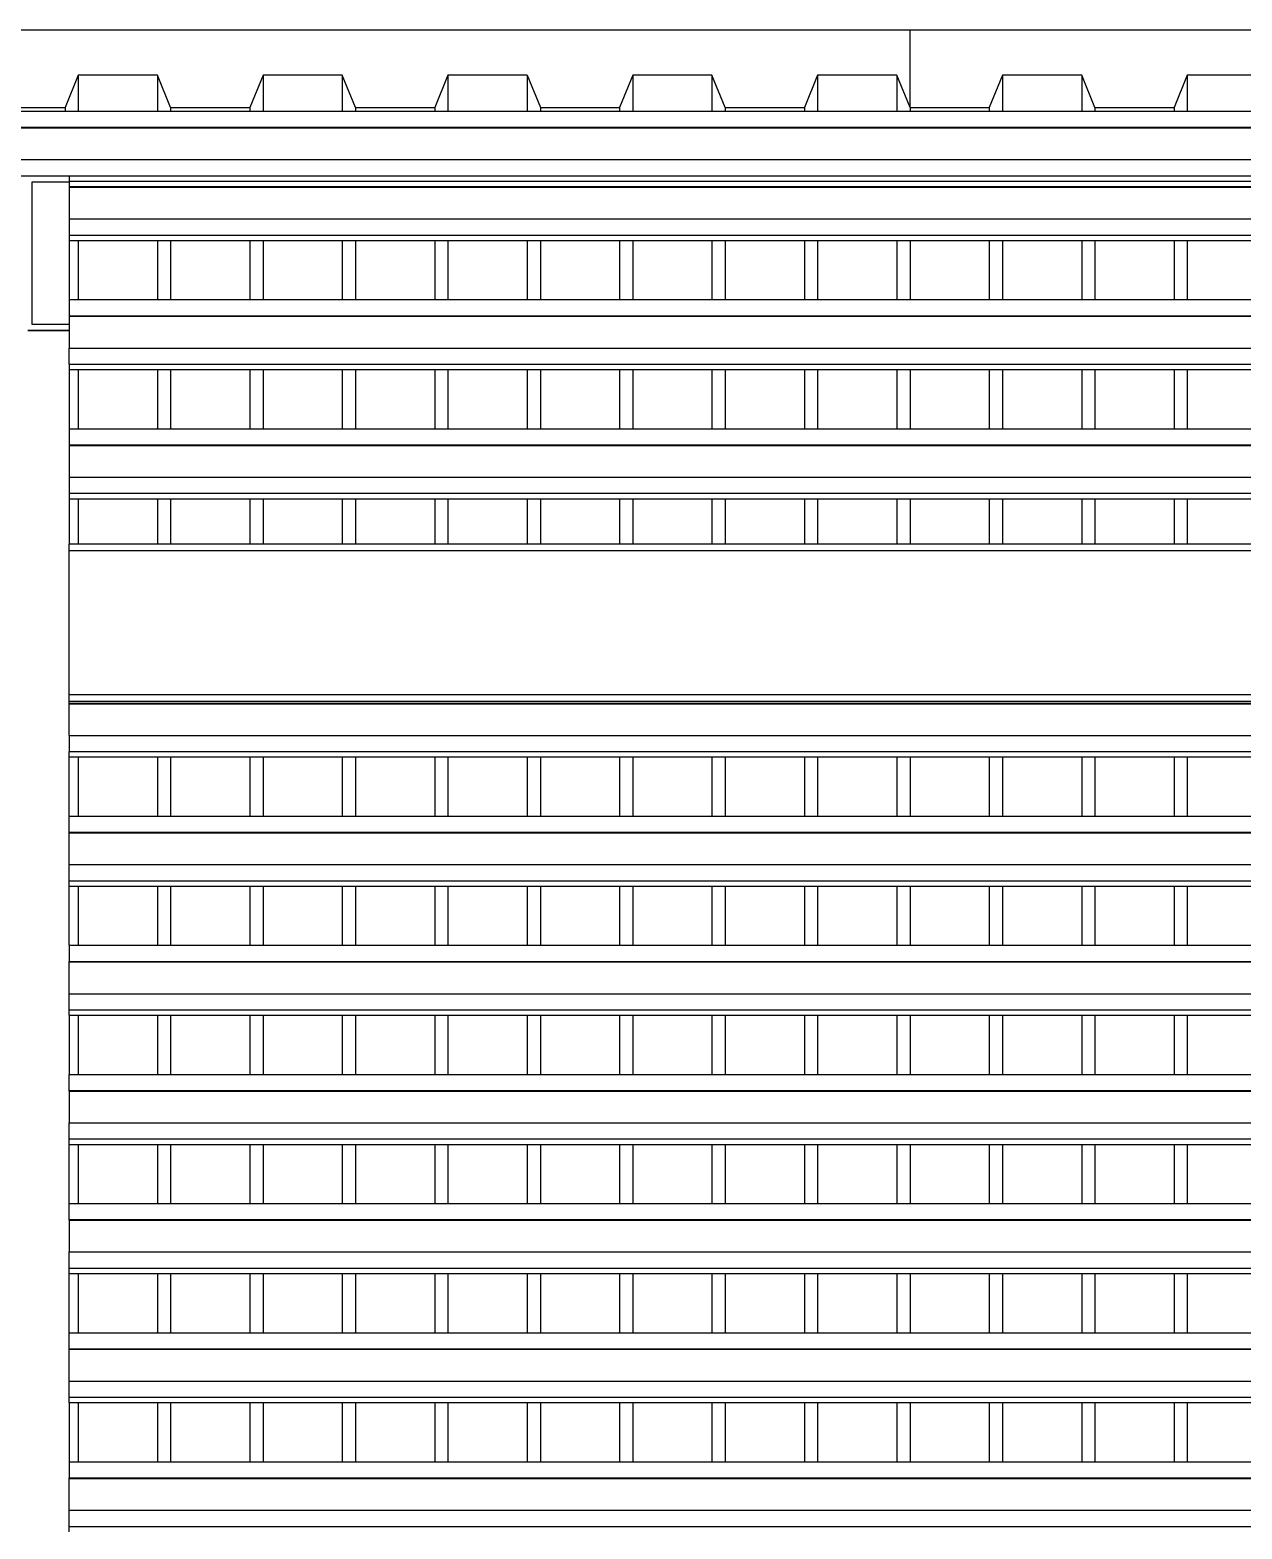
# Model space of a CAD drawing. Extents: x -101 to 101, y -14 to 18.
# Drawn here: x -58.902 to -57.051, y 10.178 to 12.469 of the extents above; entities that cross this region are included whole.
import ezdxf

# ---------------------------------------------------------------- set-up
doc = ezdxf.new("R2010")
doc.units = 0
doc.layers.get('0').update_dxf_attribs({"linetype": 'CONTINUOUS'})

msp = doc.modelspace()

# ---------------------------------------------------------------- linework, layer by layer
for p, q in [((-60.6643, 12.4686), (-57.5577, 12.4686)), ((-57.5577, 12.3502), (-57.5577, 12.4686)), ((-57.5577, 12.4686), (-54.4512, 12.4686)), ((-58.8286, 12.3995), (-58.8487, 12.3502)), ((-58.8286, 12.3995), (-58.8286, 12.3446)), ((-58.7075, 12.3995), (-58.8286, 12.3995)), ((-58.7075, 12.3995), (-58.7075, 12.3446)), ((-58.6874, 12.3502), (-58.7075, 12.3995)), ((-58.5462, 12.3995), (-58.5663, 12.3502)), ((-58.5462, 12.3995), (-58.5462, 12.3446)), ((-58.4251, 12.3995), (-58.5462, 12.3995)), ((-58.4251, 12.3995), (-58.4251, 12.3446)), ((-58.405, 12.3502), (-58.4251, 12.3995)), ((-58.2637, 12.3995), (-58.2839, 12.3502)), ((-58.2637, 12.3995), (-58.2637, 12.3446)), ((-58.1427, 12.3995), (-58.2637, 12.3995)), ((-58.1427, 12.3995), (-58.1427, 12.3446)), ((-58.1427, 12.3995), (-58.1225, 12.3502)), ((-57.9813, 12.3995), (-58.0015, 12.3502)), ((-57.8603, 12.3995), (-57.9813, 12.3995)), ((-57.9813, 12.3995), (-57.9813, 12.3446)), ((-57.8401, 12.3502), (-57.8603, 12.3995)), ((-57.8603, 12.3995), (-57.8603, 12.3446)), ((-57.6989, 12.3995), (-57.7191, 12.3502)), ((-57.5779, 12.3995), (-57.6989, 12.3995)), ((-57.6989, 12.3995), (-57.6989, 12.3446)), ((-57.5577, 12.3502), (-57.5779, 12.3995)), ((-57.5779, 12.3995), (-57.5779, 12.3446)), ((-57.4165, 12.3995), (-57.4367, 12.3502)), ((-57.4165, 12.3995), (-57.4165, 12.3446)), ((-57.2955, 12.3995), (-57.4165, 12.3995)), ((-57.2955, 12.3995), (-57.2955, 12.3446)), ((-57.2753, 12.3502), (-57.2955, 12.3995)), ((-57.1341, 12.3995), (-57.1543, 12.3502)), ((-57.1341, 12.3995), (-57.1341, 12.3446)), ((-57.0131, 12.3995), (-57.1341, 12.3995)), ((-58.9698, 12.3502), (-58.8487, 12.3502)), ((-58.9698, 12.3446), (-58.8487, 12.3446)), ((-58.8487, 12.3502), (-58.8487, 12.3446)), ((-58.8487, 12.3446), (-58.8286, 12.3446)), ((-58.8286, 12.3446), (-58.7075, 12.3446)), ((-58.7075, 12.3446), (-58.6874, 12.3446)), ((-58.6874, 12.3502), (-58.6874, 12.3446)), ((-58.6874, 12.3502), (-58.5663, 12.3502)), ((-58.6874, 12.3446), (-58.5663, 12.3446)), ((-58.5663, 12.3502), (-58.5663, 12.3446)), ((-58.5663, 12.3446), (-58.5462, 12.3446)), ((-58.5462, 12.3446), (-58.4251, 12.3446)), ((-58.4251, 12.3446), (-58.405, 12.3446)), ((-58.405, 12.3502), (-58.405, 12.3446)), ((-58.405, 12.3502), (-58.2839, 12.3502)), ((-58.405, 12.3446), (-58.2839, 12.3446)), ((-58.2839, 12.3502), (-58.2839, 12.3446)), ((-58.2839, 12.3446), (-58.2637, 12.3446)), ((-58.2637, 12.3446), (-58.1427, 12.3446)), ((-58.1427, 12.3446), (-58.1225, 12.3446)), ((-58.1225, 12.3502), (-58.1225, 12.3446)), ((-58.1225, 12.3502), (-58.0015, 12.3502)), ((-58.1225, 12.3446), (-58.0015, 12.3446)), ((-58.0015, 12.3502), (-58.0015, 12.3446)), ((-58.0015, 12.3446), (-57.9813, 12.3446)), ((-57.9813, 12.3446), (-57.8603, 12.3446)), ((-57.8603, 12.3446), (-57.8401, 12.3446)), ((-57.8401, 12.3502), (-57.7191, 12.3502)), ((-57.8401, 12.3502), (-57.8401, 12.3446)), ((-57.8401, 12.3446), (-57.7191, 12.3446)), ((-57.7191, 12.3502), (-57.7191, 12.3446)), ((-57.7191, 12.3446), (-57.6989, 12.3446)), ((-57.6989, 12.3446), (-57.5779, 12.3446)), ((-57.5779, 12.3446), (-57.5577, 12.3446)), ((-57.5577, 12.3502), (-57.5577, 12.3446)), ((-57.5577, 12.3502), (-57.4367, 12.3502)), ((-57.5577, 12.3446), (-57.4367, 12.3446)), ((-57.4367, 12.3502), (-57.4367, 12.3446)), ((-57.4367, 12.3446), (-57.4165, 12.3446)), ((-57.4165, 12.3446), (-57.2955, 12.3446)), ((-57.2955, 12.3446), (-57.2753, 12.3446)), ((-57.2753, 12.3502), (-57.2753, 12.3446)), ((-57.2753, 12.3502), (-57.1543, 12.3502)), ((-57.2753, 12.3446), (-57.1543, 12.3446)), ((-57.1543, 12.3502), (-57.1543, 12.3446)), ((-57.1543, 12.3446), (-57.1341, 12.3446)), ((-57.1341, 12.3446), (-57.0131, 12.3446)), ((-69.1468, 12.3199), (-51.4623, 12.3199)), ((-69.1468, 12.3191), (-51.4623, 12.3191)), ((-69.1468, 12.2706), (-51.4623, 12.2706)), ((-58.9623, 12.2459), (-58.8423, 12.2459)), ((-58.8423, 12.2363), (-58.8992, 12.2363)), ((-58.8992, 12.2363), (-58.8992, 12.0189)), ((-58.8423, 12.2459), (-55.2123, 12.2459)), ((-58.8423, 12.2459), (-58.8423, 12.2377)), ((-58.8423, 12.2377), (-55.2123, 12.2377)), ((-58.8423, 12.2377), (-58.8423, 12.2363)), ((-58.8423, 12.2363), (-58.8423, 12.2292)), ((-58.8423, 12.2292), (-55.2123, 12.2292)), ((-58.8423, 12.2292), (-58.8423, 12.2284)), ((-58.8423, 12.2284), (-55.2123, 12.2284)), ((-58.8423, 12.2284), (-58.8423, 12.1799)), ((-58.8423, 12.1799), (-55.2123, 12.1799)), ((-58.8423, 12.1799), (-58.8423, 12.1552)), ((-58.8423, 12.1552), (-55.2123, 12.1552)), ((-58.8423, 12.1552), (-58.8423, 12.147)), ((-58.8423, 12.147), (-58.8286, 12.147)), ((-58.8423, 12.147), (-58.8423, 12.0566)), ((-58.8286, 12.147), (-58.8286, 12.0566)), ((-58.8286, 12.147), (-58.7075, 12.147)), ((-58.7075, 12.147), (-58.7075, 12.0566)), ((-58.7075, 12.147), (-58.6874, 12.147)), ((-58.6874, 12.147), (-58.6874, 12.0566)), ((-58.6874, 12.147), (-58.5663, 12.147)), ((-58.5663, 12.147), (-58.5663, 12.0566)), ((-58.5663, 12.147), (-58.5462, 12.147)), ((-58.5462, 12.147), (-58.5462, 12.0566)), ((-58.5462, 12.147), (-58.4251, 12.147)), ((-58.4251, 12.147), (-58.4251, 12.0566)), ((-58.4251, 12.147), (-58.405, 12.147)), ((-58.405, 12.147), (-58.405, 12.0566)), ((-58.405, 12.147), (-58.2839, 12.147)), ((-58.2839, 12.147), (-58.2839, 12.0566)), ((-58.2839, 12.147), (-58.2637, 12.147)), ((-58.2637, 12.147), (-58.2637, 12.0566)), ((-58.2637, 12.147), (-58.1427, 12.147)), ((-58.1427, 12.147), (-58.1427, 12.0566)), ((-58.1427, 12.147), (-58.1225, 12.147)), ((-58.1225, 12.147), (-58.1225, 12.0566)), ((-58.1225, 12.147), (-58.0015, 12.147)), ((-58.0015, 12.147), (-58.0015, 12.0566)), ((-58.0015, 12.147), (-57.9813, 12.147)), ((-57.9813, 12.147), (-57.9813, 12.0566)), ((-57.9813, 12.147), (-57.8603, 12.147)), ((-57.8603, 12.147), (-57.8603, 12.0566)), ((-57.8603, 12.147), (-57.8401, 12.147)), ((-57.8401, 12.147), (-57.8401, 12.0566)), ((-57.8401, 12.147), (-57.7191, 12.147)), ((-57.7191, 12.147), (-57.7191, 12.0566)), ((-57.7191, 12.147), (-57.6989, 12.147)), ((-57.6989, 12.147), (-57.6989, 12.0566)), ((-57.6989, 12.147), (-57.5779, 12.147)), ((-57.5779, 12.147), (-57.5779, 12.0566)), ((-57.5779, 12.147), (-57.5577, 12.147)), ((-57.5577, 12.147), (-57.5577, 12.0566)), ((-57.5577, 12.147), (-57.4367, 12.147)), ((-57.4367, 12.147), (-57.4367, 12.0566)), ((-57.4367, 12.147), (-57.4165, 12.147)), ((-57.4165, 12.147), (-57.4165, 12.0566)), ((-57.4165, 12.147), (-57.2955, 12.147)), ((-57.2955, 12.147), (-57.2955, 12.0566)), ((-57.2955, 12.147), (-57.2753, 12.147)), ((-57.2753, 12.147), (-57.2753, 12.0566)), ((-57.2753, 12.147), (-57.1543, 12.147)), ((-57.1543, 12.147), (-57.1543, 12.0566)), ((-57.1543, 12.147), (-57.1341, 12.147)), ((-57.1341, 12.147), (-57.1341, 12.0566)), ((-57.1341, 12.147), (-57.0131, 12.147)), ((-58.8423, 12.0566), (-58.8286, 12.0566)), ((-58.8423, 12.0566), (-58.8423, 12.0319)), ((-58.8286, 12.0566), (-58.7075, 12.0566)), ((-58.7075, 12.0566), (-58.6874, 12.0566)), ((-58.6874, 12.0566), (-58.5663, 12.0566)), ((-58.5663, 12.0566), (-58.5462, 12.0566)), ((-58.5462, 12.0566), (-58.4251, 12.0566)), ((-58.4251, 12.0566), (-58.405, 12.0566)), ((-58.405, 12.0566), (-58.2839, 12.0566)), ((-58.2839, 12.0566), (-58.2637, 12.0566)), ((-58.2637, 12.0566), (-58.1427, 12.0566)), ((-58.1427, 12.0566), (-58.1225, 12.0566)), ((-58.1225, 12.0566), (-58.0015, 12.0566)), ((-58.0015, 12.0566), (-57.9813, 12.0566)), ((-57.9813, 12.0566), (-57.8603, 12.0566)), ((-57.8603, 12.0566), (-57.8401, 12.0566)), ((-57.8401, 12.0566), (-57.7191, 12.0566)), ((-57.7191, 12.0566), (-57.6989, 12.0566)), ((-57.6989, 12.0566), (-57.5779, 12.0566)), ((-57.5779, 12.0566), (-57.5577, 12.0566)), ((-57.5577, 12.0566), (-57.4367, 12.0566)), ((-57.4367, 12.0566), (-57.4165, 12.0566)), ((-57.4165, 12.0566), (-57.2955, 12.0566)), ((-57.2955, 12.0566), (-57.2753, 12.0566)), ((-57.2753, 12.0566), (-57.1543, 12.0566)), ((-57.1543, 12.0566), (-57.1341, 12.0566)), ((-57.1341, 12.0566), (-57.0131, 12.0566)), ((-58.8423, 12.0319), (-55.2123, 12.0319)), ((-58.8423, 12.0319), (-58.8423, 12.0311)), ((-58.8423, 12.0311), (-55.2123, 12.0311)), ((-58.8423, 12.0311), (-58.8423, 12.0189)), ((-58.8992, 12.0092), (-58.9054, 12.0092)), ((-58.8992, 12.0089), (-58.9054, 12.0089)), ((-58.8992, 12.0189), (-58.8423, 12.0189)), ((-58.8992, 12.0092), (-58.8992, 12.0089)), ((-58.8423, 12.0092), (-58.8992, 12.0092)), ((-58.8423, 12.0089), (-58.8992, 12.0089)), ((-58.8423, 12.0189), (-58.8423, 12.0092)), ((-58.8423, 12.0092), (-58.8423, 12.0089)), ((-58.8423, 12.0089), (-58.8423, 12.009)), ((-58.8423, 12.0089), (-58.8423, 11.9826)), ((-58.8423, 11.9826), (-55.2123, 11.9826)), ((-58.8423, 11.9579), (-58.8423, 11.9826)), ((-58.8423, 11.9579), (-55.2123, 11.9579)), ((-58.8423, 11.9579), (-58.8423, 11.9497)), ((-58.8423, 11.9497), (-58.8286, 11.9497)), ((-58.8423, 11.9497), (-58.8423, 11.8593)), ((-58.8286, 11.9497), (-58.8286, 11.8593)), ((-58.8286, 11.9497), (-58.7075, 11.9497)), ((-58.7075, 11.9497), (-58.7075, 11.8593)), ((-58.7075, 11.9497), (-58.6874, 11.9497)), ((-58.6874, 11.9497), (-58.6874, 11.8593)), ((-58.6874, 11.9497), (-58.5663, 11.9497)), ((-58.5663, 11.9497), (-58.5663, 11.8593)), ((-58.5663, 11.9497), (-58.5462, 11.9497)), ((-58.5462, 11.9497), (-58.5462, 11.8593)), ((-58.5462, 11.9497), (-58.4251, 11.9497)), ((-58.4251, 11.9497), (-58.4251, 11.8593)), ((-58.4251, 11.9497), (-58.405, 11.9497)), ((-58.405, 11.9497), (-58.405, 11.8593)), ((-58.405, 11.9497), (-58.2839, 11.9497)), ((-58.2839, 11.9497), (-58.2839, 11.8593)), ((-58.2839, 11.9497), (-58.2637, 11.9497)), ((-58.2637, 11.9497), (-58.2637, 11.8593)), ((-58.2637, 11.9497), (-58.1427, 11.9497)), ((-58.1427, 11.9497), (-58.1427, 11.8593)), ((-58.1427, 11.9497), (-58.1225, 11.9497)), ((-58.1225, 11.9497), (-58.1225, 11.8593)), ((-58.1225, 11.9497), (-58.0015, 11.9497)), ((-58.0015, 11.9497), (-58.0015, 11.8593)), ((-58.0015, 11.9497), (-57.9813, 11.9497)), ((-57.9813, 11.9497), (-57.9813, 11.8593)), ((-57.9813, 11.9497), (-57.8603, 11.9497)), ((-57.8603, 11.9497), (-57.8603, 11.8593)), ((-57.8603, 11.9497), (-57.8401, 11.9497)), ((-57.8401, 11.9497), (-57.8401, 11.8593)), ((-57.8401, 11.9497), (-57.7191, 11.9497)), ((-57.7191, 11.9497), (-57.7191, 11.8593)), ((-57.7191, 11.9497), (-57.6989, 11.9497)), ((-57.6989, 11.9497), (-57.6989, 11.8593)), ((-57.6989, 11.9497), (-57.5779, 11.9497)), ((-57.5779, 11.9497), (-57.5779, 11.8593)), ((-57.5779, 11.9497), (-57.5577, 11.9497)), ((-57.5577, 11.9497), (-57.5577, 11.8593)), ((-57.5577, 11.9497), (-57.4367, 11.9497)), ((-57.4367, 11.9497), (-57.4367, 11.8593)), ((-57.4367, 11.9497), (-57.4165, 11.9497)), ((-57.4165, 11.9497), (-57.4165, 11.8593)), ((-57.4165, 11.9497), (-57.2955, 11.9497)), ((-57.2955, 11.9497), (-57.2955, 11.8593)), ((-57.2955, 11.9497), (-57.2753, 11.9497)), ((-57.2753, 11.9497), (-57.2753, 11.8593)), ((-57.2753, 11.9497), (-57.1543, 11.9497)), ((-57.1543, 11.9497), (-57.1543, 11.8593)), ((-57.1543, 11.9497), (-57.1341, 11.9497)), ((-57.1341, 11.9497), (-57.1341, 11.8593)), ((-57.1341, 11.9497), (-57.0131, 11.9497)), ((-58.8423, 11.8593), (-58.8286, 11.8593)), ((-58.8423, 11.8593), (-58.8423, 11.8346)), ((-58.8286, 11.8593), (-58.7075, 11.8593)), ((-58.7075, 11.8593), (-58.6874, 11.8593)), ((-58.6874, 11.8593), (-58.5663, 11.8593)), ((-58.5663, 11.8593), (-58.5462, 11.8593)), ((-58.5462, 11.8593), (-58.4251, 11.8593)), ((-58.4251, 11.8593), (-58.405, 11.8593)), ((-58.405, 11.8593), (-58.2839, 11.8593)), ((-58.2839, 11.8593), (-58.2637, 11.8593)), ((-58.2637, 11.8593), (-58.1427, 11.8593)), ((-58.1427, 11.8593), (-58.1225, 11.8593)), ((-58.1225, 11.8593), (-58.0015, 11.8593)), ((-58.0015, 11.8593), (-57.9813, 11.8593)), ((-57.9813, 11.8593), (-57.8603, 11.8593)), ((-57.8603, 11.8593), (-57.8401, 11.8593)), ((-57.8401, 11.8593), (-57.7191, 11.8593)), ((-57.7191, 11.8593), (-57.6989, 11.8593)), ((-57.6989, 11.8593), (-57.5779, 11.8593)), ((-57.5779, 11.8593), (-57.5577, 11.8593)), ((-57.5577, 11.8593), (-57.4367, 11.8593)), ((-57.4367, 11.8593), (-57.4165, 11.8593)), ((-57.4165, 11.8593), (-57.2955, 11.8593)), ((-57.2955, 11.8593), (-57.2753, 11.8593)), ((-57.2753, 11.8593), (-57.1543, 11.8593)), ((-57.1543, 11.8593), (-57.1341, 11.8593)), ((-57.1341, 11.8593), (-57.0131, 11.8593)), ((-58.8423, 11.8346), (-55.2123, 11.8346)), ((-58.8423, 11.8346), (-58.8423, 11.8338)), ((-58.8423, 11.8338), (-55.2123, 11.8338)), ((-58.8423, 11.8338), (-58.8423, 11.7853)), ((-58.8423, 11.7853), (-55.2123, 11.7853)), ((-58.8423, 11.7853), (-58.8423, 11.7607)), ((-58.8423, 11.7607), (-55.2123, 11.7607)), ((-58.8423, 11.7607), (-58.8423, 11.7524)), ((-58.8423, 11.7524), (-58.8286, 11.7524)), ((-58.8423, 11.7524), (-58.8423, 11.6828)), ((-58.8286, 11.7524), (-58.8286, 11.6828)), ((-58.8286, 11.7524), (-58.7075, 11.7524)), ((-58.7075, 11.7524), (-58.7075, 11.6828)), ((-58.7075, 11.7524), (-58.6874, 11.7524)), ((-58.6874, 11.7524), (-58.6874, 11.6828)), ((-58.6874, 11.7524), (-58.5663, 11.7524)), ((-58.5663, 11.7524), (-58.5663, 11.6828)), ((-58.5663, 11.7524), (-58.5462, 11.7524)), ((-58.5462, 11.7524), (-58.5462, 11.6828)), ((-58.5462, 11.7524), (-58.4251, 11.7524)), ((-58.4251, 11.7524), (-58.4251, 11.6828)), ((-58.4251, 11.7524), (-58.405, 11.7524)), ((-58.405, 11.7524), (-58.405, 11.6828)), ((-58.405, 11.7524), (-58.2839, 11.7524)), ((-58.2839, 11.7524), (-58.2839, 11.6828)), ((-58.2839, 11.7524), (-58.2637, 11.7524)), ((-58.2637, 11.7524), (-58.2637, 11.6828)), ((-58.2637, 11.7524), (-58.1427, 11.7524)), ((-58.1427, 11.7524), (-58.1427, 11.6828)), ((-58.1427, 11.7524), (-58.1225, 11.7524)), ((-58.1225, 11.7524), (-58.1225, 11.6828)), ((-58.1225, 11.7524), (-58.0015, 11.7524)), ((-58.0015, 11.7524), (-58.0015, 11.6828)), ((-58.0015, 11.7524), (-57.9813, 11.7524)), ((-57.9813, 11.7524), (-57.9813, 11.6828)), ((-57.9813, 11.7524), (-57.8603, 11.7524)), ((-57.8603, 11.7524), (-57.8603, 11.6828)), ((-57.8603, 11.7524), (-57.8401, 11.7524)), ((-57.8401, 11.7524), (-57.8401, 11.6828)), ((-57.8401, 11.7524), (-57.7191, 11.7524)), ((-57.7191, 11.7524), (-57.7191, 11.6828)), ((-57.7191, 11.7524), (-57.6989, 11.7524)), ((-57.6989, 11.7524), (-57.6989, 11.6828)), ((-57.6989, 11.7524), (-57.5779, 11.7524)), ((-57.5779, 11.7524), (-57.5779, 11.6828)), ((-57.5779, 11.7524), (-57.5577, 11.7524)), ((-57.5577, 11.7524), (-57.5577, 11.6828)), ((-57.5577, 11.7524), (-57.4367, 11.7524)), ((-57.4367, 11.7524), (-57.4367, 11.6828)), ((-57.4367, 11.7524), (-57.4165, 11.7524)), ((-57.4165, 11.7524), (-57.4165, 11.6828)), ((-57.4165, 11.7524), (-57.2955, 11.7524)), ((-57.2955, 11.7524), (-57.2955, 11.6828)), ((-57.2955, 11.7524), (-57.2753, 11.7524)), ((-57.2753, 11.7524), (-57.2753, 11.6828)), ((-57.2753, 11.7524), (-57.1543, 11.7524)), ((-57.1543, 11.7524), (-57.1543, 11.6828)), ((-57.1543, 11.7524), (-57.1341, 11.7524)), ((-57.1341, 11.7524), (-57.1341, 11.6828)), ((-57.1341, 11.7524), (-57.0131, 11.7524)), ((-58.8286, 11.6828), (-58.8423, 11.6828)), ((-58.8423, 11.673), (-58.8423, 11.6828)), ((-58.7075, 11.6828), (-58.8286, 11.6828)), ((-58.6874, 11.6828), (-58.7075, 11.6828)), ((-58.5663, 11.6828), (-58.6874, 11.6828)), ((-58.5462, 11.6828), (-58.5663, 11.6828)), ((-58.4251, 11.6828), (-58.5462, 11.6828)), ((-58.405, 11.6828), (-58.4251, 11.6828)), ((-58.2839, 11.6828), (-58.405, 11.6828)), ((-58.2637, 11.6828), (-58.2839, 11.6828)), ((-58.1427, 11.6828), (-58.2637, 11.6828)), ((-58.1225, 11.6828), (-58.1427, 11.6828)), ((-58.0015, 11.6828), (-58.1225, 11.6828)), ((-57.9813, 11.6828), (-58.0015, 11.6828)), ((-57.8603, 11.6828), (-57.9813, 11.6828)), ((-57.8401, 11.6828), (-57.8603, 11.6828)), ((-57.7191, 11.6828), (-57.8401, 11.6828)), ((-57.6989, 11.6828), (-57.7191, 11.6828)), ((-57.5779, 11.6828), (-57.6989, 11.6828)), ((-57.5577, 11.6828), (-57.5779, 11.6828)), ((-57.4367, 11.6828), (-57.5577, 11.6828)), ((-57.4165, 11.6828), (-57.4367, 11.6828)), ((-57.2955, 11.6828), (-57.4165, 11.6828)), ((-57.2753, 11.6828), (-57.2955, 11.6828)), ((-57.1543, 11.6828), (-57.2753, 11.6828)), ((-57.1341, 11.6828), (-57.1543, 11.6828)), ((-57.0131, 11.6828), (-57.1341, 11.6828)), ((-55.2123, 11.673), (-58.8423, 11.673)), ((-58.8423, 11.4526), (-58.8423, 11.673)), ((-55.2123, 11.4526), (-58.8423, 11.4526)), ((-58.8423, 11.4428), (-58.8423, 11.4526)), ((-55.2123, 11.4428), (-58.8423, 11.4428)), ((-58.8423, 11.4401), (-58.8423, 11.4428)), ((-58.8423, 11.4401), (-55.2123, 11.4401)), ((-58.8423, 11.4393), (-58.8423, 11.4401)), ((-58.8423, 11.4393), (-55.2123, 11.4393)), ((-58.8423, 11.3908), (-58.8423, 11.4393)), ((-58.8423, 11.3908), (-55.2123, 11.3908)), ((-58.8423, 11.3908), (-58.8423, 11.3661)), ((-58.8423, 11.3661), (-55.2123, 11.3661)), ((-58.8423, 11.3579), (-58.8423, 11.3661)), ((-58.8423, 11.3579), (-58.8286, 11.3579)), ((-58.8423, 11.2675), (-58.8423, 11.3579)), ((-58.8286, 11.3579), (-58.8286, 11.2675)), ((-58.8286, 11.3579), (-58.7075, 11.3579)), ((-58.7075, 11.3579), (-58.7075, 11.2675)), ((-58.7075, 11.3579), (-58.6874, 11.3579)), ((-58.6874, 11.3579), (-58.6874, 11.2675)), ((-58.6874, 11.3579), (-58.5663, 11.3579)), ((-58.5663, 11.3579), (-58.5663, 11.2675)), ((-58.5663, 11.3579), (-58.5462, 11.3579)), ((-58.5462, 11.3579), (-58.5462, 11.2675)), ((-58.5462, 11.3579), (-58.4251, 11.3579)), ((-58.4251, 11.3579), (-58.4251, 11.2675)), ((-58.4251, 11.3579), (-58.405, 11.3579)), ((-58.405, 11.3579), (-58.405, 11.2675)), ((-58.405, 11.3579), (-58.2839, 11.3579)), ((-58.2839, 11.3579), (-58.2839, 11.2675)), ((-58.2839, 11.3579), (-58.2637, 11.3579)), ((-58.2637, 11.3579), (-58.2637, 11.2675)), ((-58.2637, 11.3579), (-58.1427, 11.3579)), ((-58.1427, 11.3579), (-58.1427, 11.2675)), ((-58.1427, 11.3579), (-58.1225, 11.3579)), ((-58.1225, 11.3579), (-58.1225, 11.2675)), ((-58.1225, 11.3579), (-58.0015, 11.3579)), ((-58.0015, 11.3579), (-58.0015, 11.2675)), ((-58.0015, 11.3579), (-57.9813, 11.3579)), ((-57.9813, 11.3579), (-57.9813, 11.2675)), ((-57.9813, 11.3579), (-57.8603, 11.3579)), ((-57.8603, 11.3579), (-57.8603, 11.2675)), ((-57.8603, 11.3579), (-57.8401, 11.3579)), ((-57.8401, 11.3579), (-57.8401, 11.2675)), ((-57.8401, 11.3579), (-57.7191, 11.3579)), ((-57.7191, 11.3579), (-57.7191, 11.2675)), ((-57.7191, 11.3579), (-57.6989, 11.3579)), ((-57.6989, 11.3579), (-57.6989, 11.2675)), ((-57.6989, 11.3579), (-57.5779, 11.3579)), ((-57.5779, 11.3579), (-57.5779, 11.2675)), ((-57.5779, 11.3579), (-57.5577, 11.3579)), ((-57.5577, 11.3579), (-57.5577, 11.2675)), ((-57.5577, 11.3579), (-57.4367, 11.3579)), ((-57.4367, 11.3579), (-57.4367, 11.2675)), ((-57.4367, 11.3579), (-57.4165, 11.3579)), ((-57.4165, 11.3579), (-57.4165, 11.2675)), ((-57.4165, 11.3579), (-57.2955, 11.3579)), ((-57.2955, 11.3579), (-57.2955, 11.2675)), ((-57.2955, 11.3579), (-57.2753, 11.3579)), ((-57.2753, 11.3579), (-57.2753, 11.2675)), ((-57.2753, 11.3579), (-57.1543, 11.3579)), ((-57.1543, 11.3579), (-57.1543, 11.2675)), ((-57.1543, 11.3579), (-57.1341, 11.3579)), ((-57.1341, 11.3579), (-57.1341, 11.2675)), ((-57.1341, 11.3579), (-57.0131, 11.3579)), ((-58.8423, 11.2675), (-58.8286, 11.2675)), ((-58.8423, 11.2428), (-58.8423, 11.2675)), ((-58.8286, 11.2675), (-58.7075, 11.2675)), ((-58.7075, 11.2675), (-58.6874, 11.2675)), ((-58.6874, 11.2675), (-58.5663, 11.2675)), ((-58.5663, 11.2675), (-58.5462, 11.2675)), ((-58.5462, 11.2675), (-58.4251, 11.2675)), ((-58.4251, 11.2675), (-58.405, 11.2675)), ((-58.405, 11.2675), (-58.2839, 11.2675)), ((-58.2839, 11.2675), (-58.2637, 11.2675)), ((-58.2637, 11.2675), (-58.1427, 11.2675)), ((-58.1427, 11.2675), (-58.1225, 11.2675)), ((-58.1225, 11.2675), (-58.0015, 11.2675)), ((-58.0015, 11.2675), (-57.9813, 11.2675)), ((-57.9813, 11.2675), (-57.8603, 11.2675)), ((-57.8603, 11.2675), (-57.8401, 11.2675)), ((-57.8401, 11.2675), (-57.7191, 11.2675)), ((-57.7191, 11.2675), (-57.6989, 11.2675)), ((-57.6989, 11.2675), (-57.5779, 11.2675)), ((-57.5779, 11.2675), (-57.5577, 11.2675)), ((-57.5577, 11.2675), (-57.4367, 11.2675)), ((-57.4367, 11.2675), (-57.4165, 11.2675)), ((-57.4165, 11.2675), (-57.2955, 11.2675)), ((-57.2955, 11.2675), (-57.2753, 11.2675)), ((-57.2753, 11.2675), (-57.1543, 11.2675)), ((-57.1543, 11.2675), (-57.1341, 11.2675)), ((-57.1341, 11.2675), (-57.0131, 11.2675)), ((-58.8423, 11.2428), (-55.2123, 11.2428)), ((-58.8423, 11.242), (-58.8423, 11.2428)), ((-58.8423, 11.242), (-55.2123, 11.242)), ((-58.8423, 11.1935), (-58.8423, 11.242)), ((-58.8423, 11.1935), (-55.2123, 11.1935)), ((-58.8423, 11.1688), (-58.8423, 11.1935)), ((-58.8423, 11.1688), (-55.2123, 11.1688)), ((-58.8423, 11.1606), (-58.8423, 11.1688)), ((-58.8423, 11.1606), (-58.8286, 11.1606)), ((-58.8423, 11.0702), (-58.8423, 11.1606)), ((-58.8286, 11.1606), (-58.8286, 11.0702)), ((-58.8286, 11.1606), (-58.7075, 11.1606)), ((-58.7075, 11.1606), (-58.7075, 11.0702)), ((-58.7075, 11.1606), (-58.6874, 11.1606)), ((-58.6874, 11.1606), (-58.6874, 11.0702)), ((-58.6874, 11.1606), (-58.5663, 11.1606)), ((-58.5663, 11.1606), (-58.5663, 11.0702)), ((-58.5663, 11.1606), (-58.5462, 11.1606)), ((-58.5462, 11.1606), (-58.5462, 11.0702)), ((-58.5462, 11.1606), (-58.4251, 11.1606)), ((-58.4251, 11.1606), (-58.4251, 11.0702)), ((-58.4251, 11.1606), (-58.405, 11.1606)), ((-58.405, 11.1606), (-58.405, 11.0702)), ((-58.405, 11.1606), (-58.2839, 11.1606)), ((-58.2839, 11.1606), (-58.2839, 11.0702)), ((-58.2839, 11.1606), (-58.2637, 11.1606)), ((-58.2637, 11.1606), (-58.2637, 11.0702)), ((-58.2637, 11.1606), (-58.1427, 11.1606)), ((-58.1427, 11.1606), (-58.1427, 11.0702)), ((-58.1427, 11.1606), (-58.1225, 11.1606)), ((-58.1225, 11.1606), (-58.1225, 11.0702)), ((-58.1225, 11.1606), (-58.0015, 11.1606)), ((-58.0015, 11.1606), (-58.0015, 11.0702)), ((-58.0015, 11.1606), (-57.9813, 11.1606)), ((-57.9813, 11.1606), (-57.9813, 11.0702)), ((-57.9813, 11.1606), (-57.8603, 11.1606)), ((-57.8603, 11.1606), (-57.8603, 11.0702)), ((-57.8603, 11.1606), (-57.8401, 11.1606)), ((-57.8401, 11.1606), (-57.8401, 11.0702)), ((-57.8401, 11.1606), (-57.7191, 11.1606)), ((-57.7191, 11.1606), (-57.7191, 11.0702)), ((-57.7191, 11.1606), (-57.6989, 11.1606)), ((-57.6989, 11.1606), (-57.6989, 11.0702)), ((-57.6989, 11.1606), (-57.5779, 11.1606)), ((-57.5779, 11.1606), (-57.5779, 11.0702)), ((-57.5779, 11.1606), (-57.5577, 11.1606)), ((-57.5577, 11.1606), (-57.5577, 11.0702)), ((-57.5577, 11.1606), (-57.4367, 11.1606)), ((-57.4367, 11.1606), (-57.4367, 11.0702)), ((-57.4367, 11.1606), (-57.4165, 11.1606)), ((-57.4165, 11.1606), (-57.4165, 11.0702)), ((-57.4165, 11.1606), (-57.2955, 11.1606)), ((-57.2955, 11.1606), (-57.2955, 11.0702)), ((-57.2955, 11.1606), (-57.2753, 11.1606)), ((-57.2753, 11.1606), (-57.2753, 11.0702)), ((-57.2753, 11.1606), (-57.1543, 11.1606)), ((-57.1543, 11.1606), (-57.1543, 11.0702)), ((-57.1543, 11.1606), (-57.1341, 11.1606)), ((-57.1341, 11.1606), (-57.1341, 11.0702)), ((-57.1341, 11.1606), (-57.0131, 11.1606)), ((-58.8423, 11.0702), (-58.8286, 11.0702)), ((-58.8423, 11.0702), (-58.8423, 11.0455)), ((-58.8286, 11.0702), (-58.7075, 11.0702)), ((-58.7075, 11.0702), (-58.6874, 11.0702)), ((-58.6874, 11.0702), (-58.5663, 11.0702)), ((-58.5663, 11.0702), (-58.5462, 11.0702)), ((-58.5462, 11.0702), (-58.4251, 11.0702)), ((-58.4251, 11.0702), (-58.405, 11.0702)), ((-58.405, 11.0702), (-58.2839, 11.0702)), ((-58.2839, 11.0702), (-58.2637, 11.0702)), ((-58.2637, 11.0702), (-58.1427, 11.0702)), ((-58.1427, 11.0702), (-58.1225, 11.0702)), ((-58.1225, 11.0702), (-58.0015, 11.0702)), ((-58.0015, 11.0702), (-57.9813, 11.0702)), ((-57.9813, 11.0702), (-57.8603, 11.0702)), ((-57.8603, 11.0702), (-57.8401, 11.0702)), ((-57.8401, 11.0702), (-57.7191, 11.0702)), ((-57.7191, 11.0702), (-57.6989, 11.0702)), ((-57.6989, 11.0702), (-57.5779, 11.0702)), ((-57.5779, 11.0702), (-57.5577, 11.0702)), ((-57.5577, 11.0702), (-57.4367, 11.0702)), ((-57.4367, 11.0702), (-57.4165, 11.0702)), ((-57.4165, 11.0702), (-57.2955, 11.0702)), ((-57.2955, 11.0702), (-57.2753, 11.0702)), ((-57.2753, 11.0702), (-57.1543, 11.0702)), ((-57.1543, 11.0702), (-57.1341, 11.0702)), ((-57.1341, 11.0702), (-57.0131, 11.0702)), ((-58.8423, 11.0455), (-55.2123, 11.0455)), ((-58.8423, 11.0447), (-58.8423, 11.0455)), ((-58.8423, 11.0447), (-55.2123, 11.0447)), ((-58.8423, 10.9962), (-58.8423, 11.0447)), ((-58.8423, 10.9962), (-55.2123, 10.9962)), ((-58.8423, 10.9715), (-58.8423, 10.9962)), ((-58.8423, 10.9715), (-55.2123, 10.9715)), ((-58.8423, 10.9633), (-58.8423, 10.9715)), ((-58.8423, 10.9633), (-58.8286, 10.9633)), ((-58.8423, 10.9633), (-58.8423, 10.8729)), ((-58.8286, 10.9633), (-58.8286, 10.8729)), ((-58.8286, 10.9633), (-58.7075, 10.9633)), ((-58.7075, 10.9633), (-58.7075, 10.8729)), ((-58.7075, 10.9633), (-58.6874, 10.9633)), ((-58.6874, 10.9633), (-58.6874, 10.8729)), ((-58.6874, 10.9633), (-58.5663, 10.9633)), ((-58.5663, 10.9633), (-58.5663, 10.8729)), ((-58.5663, 10.9633), (-58.5462, 10.9633)), ((-58.5462, 10.9633), (-58.5462, 10.8729)), ((-58.5462, 10.9633), (-58.4251, 10.9633)), ((-58.4251, 10.9633), (-58.4251, 10.8729)), ((-58.4251, 10.9633), (-58.405, 10.9633)), ((-58.405, 10.9633), (-58.405, 10.8729)), ((-58.405, 10.9633), (-58.2839, 10.9633)), ((-58.2839, 10.9633), (-58.2839, 10.8729)), ((-58.2839, 10.9633), (-58.2637, 10.9633)), ((-58.2637, 10.9633), (-58.2637, 10.8729)), ((-58.2637, 10.9633), (-58.1427, 10.9633)), ((-58.1427, 10.9633), (-58.1427, 10.8729)), ((-58.1427, 10.9633), (-58.1225, 10.9633)), ((-58.1225, 10.9633), (-58.1225, 10.8729)), ((-58.1225, 10.9633), (-58.0015, 10.9633)), ((-58.0015, 10.9633), (-58.0015, 10.8729)), ((-58.0015, 10.9633), (-57.9813, 10.9633)), ((-57.9813, 10.9633), (-57.9813, 10.8729)), ((-57.9813, 10.9633), (-57.8603, 10.9633)), ((-57.8603, 10.9633), (-57.8603, 10.8729)), ((-57.8603, 10.9633), (-57.8401, 10.9633)), ((-57.8401, 10.9633), (-57.8401, 10.8729)), ((-57.8401, 10.9633), (-57.7191, 10.9633)), ((-57.7191, 10.9633), (-57.7191, 10.8729)), ((-57.7191, 10.9633), (-57.6989, 10.9633)), ((-57.6989, 10.9633), (-57.6989, 10.8729)), ((-57.6989, 10.9633), (-57.5779, 10.9633)), ((-57.5779, 10.9633), (-57.5779, 10.8729)), ((-57.5779, 10.9633), (-57.5577, 10.9633)), ((-57.5577, 10.9633), (-57.5577, 10.8729)), ((-57.5577, 10.9633), (-57.4367, 10.9633)), ((-57.4367, 10.9633), (-57.4367, 10.8729)), ((-57.4367, 10.9633), (-57.4165, 10.9633)), ((-57.4165, 10.9633), (-57.4165, 10.8729)), ((-57.4165, 10.9633), (-57.2955, 10.9633)), ((-57.2955, 10.9633), (-57.2955, 10.8729)), ((-57.2955, 10.9633), (-57.2753, 10.9633)), ((-57.2753, 10.9633), (-57.2753, 10.8729)), ((-57.2753, 10.9633), (-57.1543, 10.9633)), ((-57.1543, 10.9633), (-57.1543, 10.8729)), ((-57.1543, 10.9633), (-57.1341, 10.9633)), ((-57.1341, 10.9633), (-57.1341, 10.8729)), ((-57.1341, 10.9633), (-57.0131, 10.9633)), ((-58.8423, 10.8729), (-58.8286, 10.8729)), ((-58.8423, 10.8482), (-58.8423, 10.8729)), ((-58.8286, 10.8729), (-58.7075, 10.8729)), ((-58.7075, 10.8729), (-58.6874, 10.8729)), ((-58.6874, 10.8729), (-58.5663, 10.8729)), ((-58.5663, 10.8729), (-58.5462, 10.8729)), ((-58.5462, 10.8729), (-58.4251, 10.8729)), ((-58.4251, 10.8729), (-58.405, 10.8729)), ((-58.405, 10.8729), (-58.2839, 10.8729)), ((-58.2839, 10.8729), (-58.2637, 10.8729)), ((-58.2637, 10.8729), (-58.1427, 10.8729)), ((-58.1427, 10.8729), (-58.1225, 10.8729)), ((-58.1225, 10.8729), (-58.0015, 10.8729)), ((-58.0015, 10.8729), (-57.9813, 10.8729)), ((-57.9813, 10.8729), (-57.8603, 10.8729)), ((-57.8603, 10.8729), (-57.8401, 10.8729)), ((-57.8401, 10.8729), (-57.7191, 10.8729)), ((-57.7191, 10.8729), (-57.6989, 10.8729)), ((-57.6989, 10.8729), (-57.5779, 10.8729)), ((-57.5779, 10.8729), (-57.5577, 10.8729)), ((-57.5577, 10.8729), (-57.4367, 10.8729)), ((-57.4367, 10.8729), (-57.4165, 10.8729)), ((-57.4165, 10.8729), (-57.2955, 10.8729)), ((-57.2955, 10.8729), (-57.2753, 10.8729)), ((-57.2753, 10.8729), (-57.1543, 10.8729)), ((-57.1543, 10.8729), (-57.1341, 10.8729)), ((-57.1341, 10.8729), (-57.0131, 10.8729)), ((-58.8423, 10.8482), (-55.2123, 10.8482)), ((-58.8423, 10.8474), (-58.8423, 10.8482)), ((-58.8423, 10.8474), (-55.2123, 10.8474)), ((-58.8423, 10.8474), (-58.8423, 10.7989)), ((-58.8423, 10.7989), (-55.2123, 10.7989)), ((-58.8423, 10.7743), (-58.8423, 10.7989)), ((-58.8423, 10.7743), (-55.2123, 10.7743)), ((-58.8423, 10.766), (-58.8423, 10.7743)), ((-58.8423, 10.766), (-58.8286, 10.766)), ((-58.8423, 10.6756), (-58.8423, 10.766)), ((-58.8286, 10.766), (-58.8286, 10.6756)), ((-58.8286, 10.766), (-58.7075, 10.766)), ((-58.7075, 10.766), (-58.7075, 10.6756)), ((-58.7075, 10.766), (-58.6874, 10.766)), ((-58.6874, 10.766), (-58.6874, 10.6756)), ((-58.6874, 10.766), (-58.5663, 10.766)), ((-58.5663, 10.766), (-58.5663, 10.6756)), ((-58.5663, 10.766), (-58.5462, 10.766)), ((-58.5462, 10.766), (-58.5462, 10.6756)), ((-58.5462, 10.766), (-58.4251, 10.766)), ((-58.4251, 10.766), (-58.4251, 10.6756)), ((-58.4251, 10.766), (-58.405, 10.766)), ((-58.405, 10.766), (-58.405, 10.6756)), ((-58.405, 10.766), (-58.2839, 10.766)), ((-58.2839, 10.766), (-58.2839, 10.6756)), ((-58.2839, 10.766), (-58.2637, 10.766)), ((-58.2637, 10.766), (-58.2637, 10.6756)), ((-58.2637, 10.766), (-58.1427, 10.766)), ((-58.1427, 10.766), (-58.1427, 10.6756)), ((-58.1427, 10.766), (-58.1225, 10.766)), ((-58.1225, 10.766), (-58.1225, 10.6756)), ((-58.1225, 10.766), (-58.0015, 10.766)), ((-58.0015, 10.766), (-58.0015, 10.6756)), ((-58.0015, 10.766), (-57.9813, 10.766)), ((-57.9813, 10.766), (-57.9813, 10.6756)), ((-57.9813, 10.766), (-57.8603, 10.766)), ((-57.8603, 10.766), (-57.8603, 10.6756)), ((-57.8603, 10.766), (-57.8401, 10.766)), ((-57.8401, 10.766), (-57.8401, 10.6756)), ((-57.8401, 10.766), (-57.7191, 10.766)), ((-57.7191, 10.766), (-57.7191, 10.6756)), ((-57.7191, 10.766), (-57.6989, 10.766)), ((-57.6989, 10.766), (-57.6989, 10.6756)), ((-57.6989, 10.766), (-57.5779, 10.766)), ((-57.5779, 10.766), (-57.5779, 10.6756)), ((-57.5779, 10.766), (-57.5577, 10.766)), ((-57.5577, 10.766), (-57.5577, 10.6756)), ((-57.5577, 10.766), (-57.4367, 10.766)), ((-57.4367, 10.766), (-57.4367, 10.6756)), ((-57.4367, 10.766), (-57.4165, 10.766)), ((-57.4165, 10.766), (-57.4165, 10.6756)), ((-57.4165, 10.766), (-57.2955, 10.766)), ((-57.2955, 10.766), (-57.2955, 10.6756)), ((-57.2955, 10.766), (-57.2753, 10.766)), ((-57.2753, 10.766), (-57.2753, 10.6756)), ((-57.2753, 10.766), (-57.1543, 10.766)), ((-57.1543, 10.766), (-57.1543, 10.6756)), ((-57.1543, 10.766), (-57.1341, 10.766)), ((-57.1341, 10.766), (-57.1341, 10.6756)), ((-57.1341, 10.766), (-57.0131, 10.766)), ((-58.8423, 10.6756), (-58.8286, 10.6756)), ((-58.8423, 10.651), (-58.8423, 10.6756)), ((-58.8286, 10.6756), (-58.7075, 10.6756)), ((-58.7075, 10.6756), (-58.6874, 10.6756)), ((-58.6874, 10.6756), (-58.5663, 10.6756)), ((-58.5663, 10.6756), (-58.5462, 10.6756)), ((-58.5462, 10.6756), (-58.4251, 10.6756)), ((-58.4251, 10.6756), (-58.405, 10.6756)), ((-58.405, 10.6756), (-58.2839, 10.6756)), ((-58.2839, 10.6756), (-58.2637, 10.6756)), ((-58.2637, 10.6756), (-58.1427, 10.6756)), ((-58.1427, 10.6756), (-58.1225, 10.6756)), ((-58.1225, 10.6756), (-58.0015, 10.6756)), ((-58.0015, 10.6756), (-57.9813, 10.6756)), ((-57.9813, 10.6756), (-57.8603, 10.6756)), ((-57.8603, 10.6756), (-57.8401, 10.6756)), ((-57.8401, 10.6756), (-57.7191, 10.6756)), ((-57.7191, 10.6756), (-57.6989, 10.6756)), ((-57.6989, 10.6756), (-57.5779, 10.6756)), ((-57.5779, 10.6756), (-57.5577, 10.6756)), ((-57.5577, 10.6756), (-57.4367, 10.6756)), ((-57.4367, 10.6756), (-57.4165, 10.6756)), ((-57.4165, 10.6756), (-57.2955, 10.6756)), ((-57.2955, 10.6756), (-57.2753, 10.6756)), ((-57.2753, 10.6756), (-57.1543, 10.6756)), ((-57.1543, 10.6756), (-57.1341, 10.6756)), ((-57.1341, 10.6756), (-57.0131, 10.6756)), ((-58.8423, 10.651), (-55.2123, 10.651)), ((-58.8423, 10.6501), (-58.8423, 10.651)), ((-58.8423, 10.6501), (-55.2123, 10.6501)), ((-58.8423, 10.6501), (-58.8423, 10.6016)), ((-58.8423, 10.6016), (-55.2123, 10.6016)), ((-58.8423, 10.577), (-58.8423, 10.6016)), ((-58.8423, 10.577), (-55.2123, 10.577)), ((-58.8423, 10.5688), (-58.8423, 10.577)), ((-58.8423, 10.5688), (-58.8286, 10.5688)), ((-58.8423, 10.4783), (-58.8423, 10.5688)), ((-58.8286, 10.5688), (-58.8286, 10.4783)), ((-58.8286, 10.5688), (-58.7075, 10.5688)), ((-58.7075, 10.5688), (-58.7075, 10.4783)), ((-58.7075, 10.5688), (-58.6874, 10.5688)), ((-58.6874, 10.5688), (-58.6874, 10.4783)), ((-58.6874, 10.5688), (-58.5663, 10.5688)), ((-58.5663, 10.5688), (-58.5663, 10.4783)), ((-58.5663, 10.5688), (-58.5462, 10.5688)), ((-58.5462, 10.5688), (-58.5462, 10.4783)), ((-58.5462, 10.5688), (-58.4251, 10.5688)), ((-58.4251, 10.5688), (-58.4251, 10.4783)), ((-58.4251, 10.5688), (-58.405, 10.5688)), ((-58.405, 10.5688), (-58.405, 10.4783)), ((-58.405, 10.5688), (-58.2839, 10.5688)), ((-58.2839, 10.5688), (-58.2839, 10.4783)), ((-58.2839, 10.5688), (-58.2637, 10.5688)), ((-58.2637, 10.5688), (-58.2637, 10.4783)), ((-58.2637, 10.5688), (-58.1427, 10.5688)), ((-58.1427, 10.5688), (-58.1427, 10.4783)), ((-58.1427, 10.5688), (-58.1225, 10.5688)), ((-58.1225, 10.5688), (-58.1225, 10.4783)), ((-58.1225, 10.5688), (-58.0015, 10.5688)), ((-58.0015, 10.5688), (-58.0015, 10.4783)), ((-58.0015, 10.5688), (-57.9813, 10.5688)), ((-57.9813, 10.5688), (-57.9813, 10.4783)), ((-57.9813, 10.5688), (-57.8603, 10.5688)), ((-57.8603, 10.5688), (-57.8603, 10.4783)), ((-57.8603, 10.5688), (-57.8401, 10.5688)), ((-57.8401, 10.5688), (-57.8401, 10.4783)), ((-57.8401, 10.5688), (-57.7191, 10.5688)), ((-57.7191, 10.5688), (-57.7191, 10.4783)), ((-57.7191, 10.5688), (-57.6989, 10.5688)), ((-57.6989, 10.5688), (-57.6989, 10.4783)), ((-57.6989, 10.5688), (-57.5779, 10.5688)), ((-57.5779, 10.5688), (-57.5779, 10.4783)), ((-57.5779, 10.5688), (-57.5577, 10.5688)), ((-57.5577, 10.5688), (-57.5577, 10.4783)), ((-57.5577, 10.5688), (-57.4367, 10.5688)), ((-57.4367, 10.5688), (-57.4367, 10.4783)), ((-57.4367, 10.5688), (-57.4165, 10.5688)), ((-57.4165, 10.5688), (-57.4165, 10.4783)), ((-57.4165, 10.5688), (-57.2955, 10.5688)), ((-57.2955, 10.5688), (-57.2955, 10.4783)), ((-57.2955, 10.5688), (-57.2753, 10.5688)), ((-57.2753, 10.5688), (-57.2753, 10.4783)), ((-57.2753, 10.5688), (-57.1543, 10.5688)), ((-57.1543, 10.5688), (-57.1543, 10.4783)), ((-57.1543, 10.5688), (-57.1341, 10.5688)), ((-57.1341, 10.5688), (-57.1341, 10.4783)), ((-57.1341, 10.5688), (-57.0131, 10.5688)), ((-58.8423, 10.4783), (-58.8286, 10.4783)), ((-58.8423, 10.4537), (-58.8423, 10.4783)), ((-58.8286, 10.4783), (-58.7075, 10.4783)), ((-58.7075, 10.4783), (-58.6874, 10.4783)), ((-58.6874, 10.4783), (-58.5663, 10.4783)), ((-58.5663, 10.4783), (-58.5462, 10.4783)), ((-58.5462, 10.4783), (-58.4251, 10.4783)), ((-58.4251, 10.4783), (-58.405, 10.4783)), ((-58.405, 10.4783), (-58.2839, 10.4783)), ((-58.2839, 10.4783), (-58.2637, 10.4783)), ((-58.2637, 10.4783), (-58.1427, 10.4783)), ((-58.1427, 10.4783), (-58.1225, 10.4783)), ((-58.1225, 10.4783), (-58.0015, 10.4783)), ((-58.0015, 10.4783), (-57.9813, 10.4783)), ((-57.9813, 10.4783), (-57.8603, 10.4783)), ((-57.8603, 10.4783), (-57.8401, 10.4783)), ((-57.8401, 10.4783), (-57.7191, 10.4783)), ((-57.7191, 10.4783), (-57.6989, 10.4783)), ((-57.6989, 10.4783), (-57.5779, 10.4783)), ((-57.5779, 10.4783), (-57.5577, 10.4783)), ((-57.5577, 10.4783), (-57.4367, 10.4783)), ((-57.4367, 10.4783), (-57.4165, 10.4783)), ((-57.4165, 10.4783), (-57.2955, 10.4783)), ((-57.2955, 10.4783), (-57.2753, 10.4783)), ((-57.2753, 10.4783), (-57.1543, 10.4783)), ((-57.1543, 10.4783), (-57.1341, 10.4783)), ((-57.1341, 10.4783), (-57.0131, 10.4783)), ((-58.8423, 10.4537), (-55.2123, 10.4537)), ((-58.8423, 10.4529), (-58.8423, 10.4537)), ((-58.8423, 10.4529), (-55.2123, 10.4529)), ((-58.8423, 10.4044), (-58.8423, 10.4529)), ((-58.8423, 10.4044), (-55.2123, 10.4044)), ((-58.8423, 10.3797), (-58.8423, 10.4044)), ((-58.8423, 10.3797), (-55.2123, 10.3797)), ((-58.8423, 10.3715), (-58.8423, 10.3797)), ((-58.8423, 10.3715), (-58.8286, 10.3715)), ((-58.8423, 10.3715), (-58.8423, 10.2811)), ((-58.8286, 10.3715), (-58.8286, 10.2811)), ((-58.8286, 10.3715), (-58.7075, 10.3715)), ((-58.7075, 10.3715), (-58.7075, 10.2811)), ((-58.7075, 10.3715), (-58.6874, 10.3715)), ((-58.6874, 10.3715), (-58.6874, 10.2811)), ((-58.6874, 10.3715), (-58.5663, 10.3715)), ((-58.5663, 10.3715), (-58.5663, 10.2811)), ((-58.5663, 10.3715), (-58.5462, 10.3715)), ((-58.5462, 10.3715), (-58.5462, 10.2811)), ((-58.5462, 10.3715), (-58.4251, 10.3715)), ((-58.4251, 10.3715), (-58.4251, 10.2811)), ((-58.4251, 10.3715), (-58.405, 10.3715)), ((-58.405, 10.3715), (-58.405, 10.2811)), ((-58.405, 10.3715), (-58.2839, 10.3715)), ((-58.2839, 10.3715), (-58.2839, 10.2811)), ((-58.2839, 10.3715), (-58.2637, 10.3715)), ((-58.2637, 10.3715), (-58.2637, 10.2811)), ((-58.2637, 10.3715), (-58.1427, 10.3715)), ((-58.1427, 10.3715), (-58.1427, 10.2811)), ((-58.1427, 10.3715), (-58.1225, 10.3715)), ((-58.1225, 10.3715), (-58.1225, 10.2811)), ((-58.1225, 10.3715), (-58.0015, 10.3715)), ((-58.0015, 10.3715), (-58.0015, 10.2811)), ((-58.0015, 10.3715), (-57.9813, 10.3715)), ((-57.9813, 10.3715), (-57.9813, 10.2811)), ((-57.9813, 10.3715), (-57.8603, 10.3715)), ((-57.8603, 10.3715), (-57.8603, 10.2811)), ((-57.8603, 10.3715), (-57.8401, 10.3715)), ((-57.8401, 10.3715), (-57.8401, 10.2811)), ((-57.8401, 10.3715), (-57.7191, 10.3715)), ((-57.7191, 10.3715), (-57.7191, 10.2811)), ((-57.7191, 10.3715), (-57.6989, 10.3715)), ((-57.6989, 10.3715), (-57.6989, 10.2811)), ((-57.6989, 10.3715), (-57.5779, 10.3715)), ((-57.5779, 10.3715), (-57.5779, 10.2811)), ((-57.5779, 10.3715), (-57.5577, 10.3715)), ((-57.5577, 10.3715), (-57.5577, 10.2811)), ((-57.5577, 10.3715), (-57.4367, 10.3715)), ((-57.4367, 10.3715), (-57.4367, 10.2811)), ((-57.4367, 10.3715), (-57.4165, 10.3715)), ((-57.4165, 10.3715), (-57.4165, 10.2811)), ((-57.4165, 10.3715), (-57.2955, 10.3715)), ((-57.2955, 10.3715), (-57.2955, 10.2811)), ((-57.2955, 10.3715), (-57.2753, 10.3715)), ((-57.2753, 10.3715), (-57.2753, 10.2811)), ((-57.2753, 10.3715), (-57.1543, 10.3715)), ((-57.1543, 10.3715), (-57.1543, 10.2811)), ((-57.1543, 10.3715), (-57.1341, 10.3715)), ((-57.1341, 10.3715), (-57.1341, 10.2811)), ((-57.1341, 10.3715), (-57.0131, 10.3715)), ((-58.8423, 10.2811), (-58.8286, 10.2811)), ((-58.8423, 10.2811), (-58.8423, 10.2564)), ((-58.8286, 10.2811), (-58.7075, 10.2811)), ((-58.7075, 10.2811), (-58.6874, 10.2811)), ((-58.6874, 10.2811), (-58.5663, 10.2811)), ((-58.5663, 10.2811), (-58.5462, 10.2811)), ((-58.5462, 10.2811), (-58.4251, 10.2811)), ((-58.4251, 10.2811), (-58.405, 10.2811)), ((-58.405, 10.2811), (-58.2839, 10.2811)), ((-58.2839, 10.2811), (-58.2637, 10.2811)), ((-58.2637, 10.2811), (-58.1427, 10.2811)), ((-58.1427, 10.2811), (-58.1225, 10.2811)), ((-58.1225, 10.2811), (-58.0015, 10.2811)), ((-58.0015, 10.2811), (-57.9813, 10.2811)), ((-57.9813, 10.2811), (-57.8603, 10.2811)), ((-57.8603, 10.2811), (-57.8401, 10.2811)), ((-57.8401, 10.2811), (-57.7191, 10.2811)), ((-57.7191, 10.2811), (-57.6989, 10.2811)), ((-57.6989, 10.2811), (-57.5779, 10.2811)), ((-57.5779, 10.2811), (-57.5577, 10.2811)), ((-57.5577, 10.2811), (-57.4367, 10.2811)), ((-57.4367, 10.2811), (-57.4165, 10.2811)), ((-57.4165, 10.2811), (-57.2955, 10.2811)), ((-57.2955, 10.2811), (-57.2753, 10.2811)), ((-57.2753, 10.2811), (-57.1543, 10.2811)), ((-57.1543, 10.2811), (-57.1341, 10.2811)), ((-57.1341, 10.2811), (-57.0131, 10.2811)), ((-58.8423, 10.2564), (-55.2123, 10.2564)), ((-58.8423, 10.2556), (-58.8423, 10.2564)), ((-58.8423, 10.2556), (-55.2123, 10.2556)), ((-58.8423, 10.2071), (-58.8423, 10.2556)), ((-58.8423, 10.2071), (-55.2123, 10.2071)), ((-58.8423, 10.1824), (-58.8423, 10.2071)), ((-58.8423, 10.1824), (-55.2123, 10.1824)), ((-58.8423, 10.1742), (-58.8423, 10.1824))]:
    msp.add_line(p, q)

doc.saveas('drawing.dxf')
